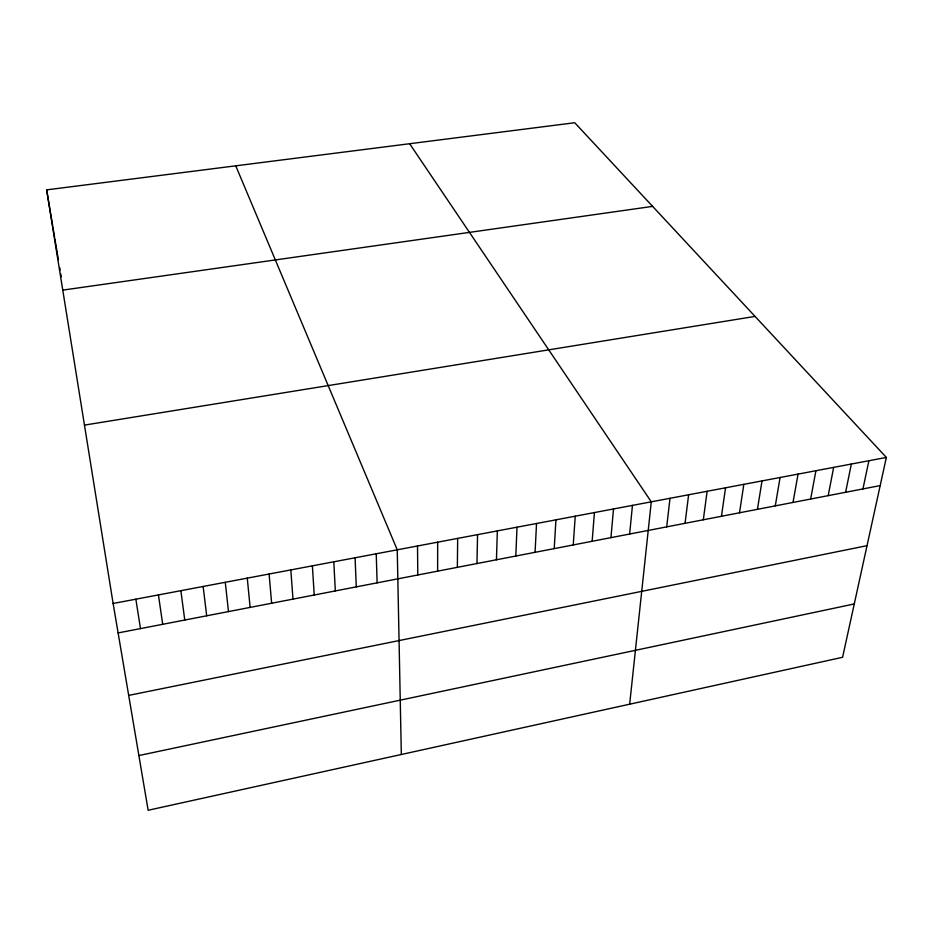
<?xml version="1.0" encoding="UTF-8"?>
<svg xmlns="http://www.w3.org/2000/svg" width="933" height="933" viewBox="0 0 933 933"><rect width="100%" height="100%" fill="white"/><g stroke="black" fill="none" stroke-linecap="round" stroke-linejoin="round"><path stroke-width="1.4" d="M437.635 571.159L437.659 542.178M457.357 567.346L457.671 538.399M476.961 563.555L477.568 534.644M496.449 559.788L497.347 530.912M515.821 556.033L516.999 527.192M535.076 552.313L536.533 523.506M554.214 548.616L555.94 519.833M573.247 544.942L575.241 516.194M592.152 541.28L594.426 512.567M610.952 537.641L613.494 508.963M629.647 534.026L632.446 505.383M629.658 704.193L651.281 501.826L409.634 143.729M666.698 526.865L670.011 498.292M685.055 523.32L688.624 494.77M703.319 519.786L707.132 491.283M721.466 516.276L725.536 487.807M739.507 512.788L743.823 484.355M757.444 509.325L762.004 480.915M775.288 505.873L780.081 477.498M793.015 502.444L798.053 474.104M810.649 499.038L815.909 470.733M828.189 495.645L833.67 467.375M845.613 492.274L851.339 464.039M862.943 488.927L868.891 460.727M886.35 457.427L842.592 657.287L148.149 810.264L113.126 603.476L46.65 189.866L574.74 122.736L886.35 457.427L113.126 603.476M138.877 755.555L854.266 603.943M128.696 695.4L867.025 545.665M118.118 632.924L880.181 485.592M84.46 425.11L755.054 316.404M62.768 290.116L652.61 206.38M235.757 165.829L397.248 549.817L401.33 754.494M46.65 189.866L52.726 226.101M52.971 227.512L54.627 237.379M54.86 238.79L58.359 259.619M59.689 267.561L60.109 270.092M60.75 273.882L61.228 276.751M135.856 599.184L140.475 628.609M158.435 594.916L162.692 624.305M180.862 590.682L184.769 620.048M203.137 586.472L206.694 615.803M225.273 582.297L228.48 611.593M247.268 578.145L250.126 607.406M269.112 574.017L271.631 603.254M290.816 569.923L292.997 599.114M312.38 565.841L314.234 595.009M333.792 561.794L335.332 590.939M355.088 557.782L356.289 586.88M376.232 553.782L377.119 582.857M417.517 545.98L417.786 574.996"/></g></svg>
